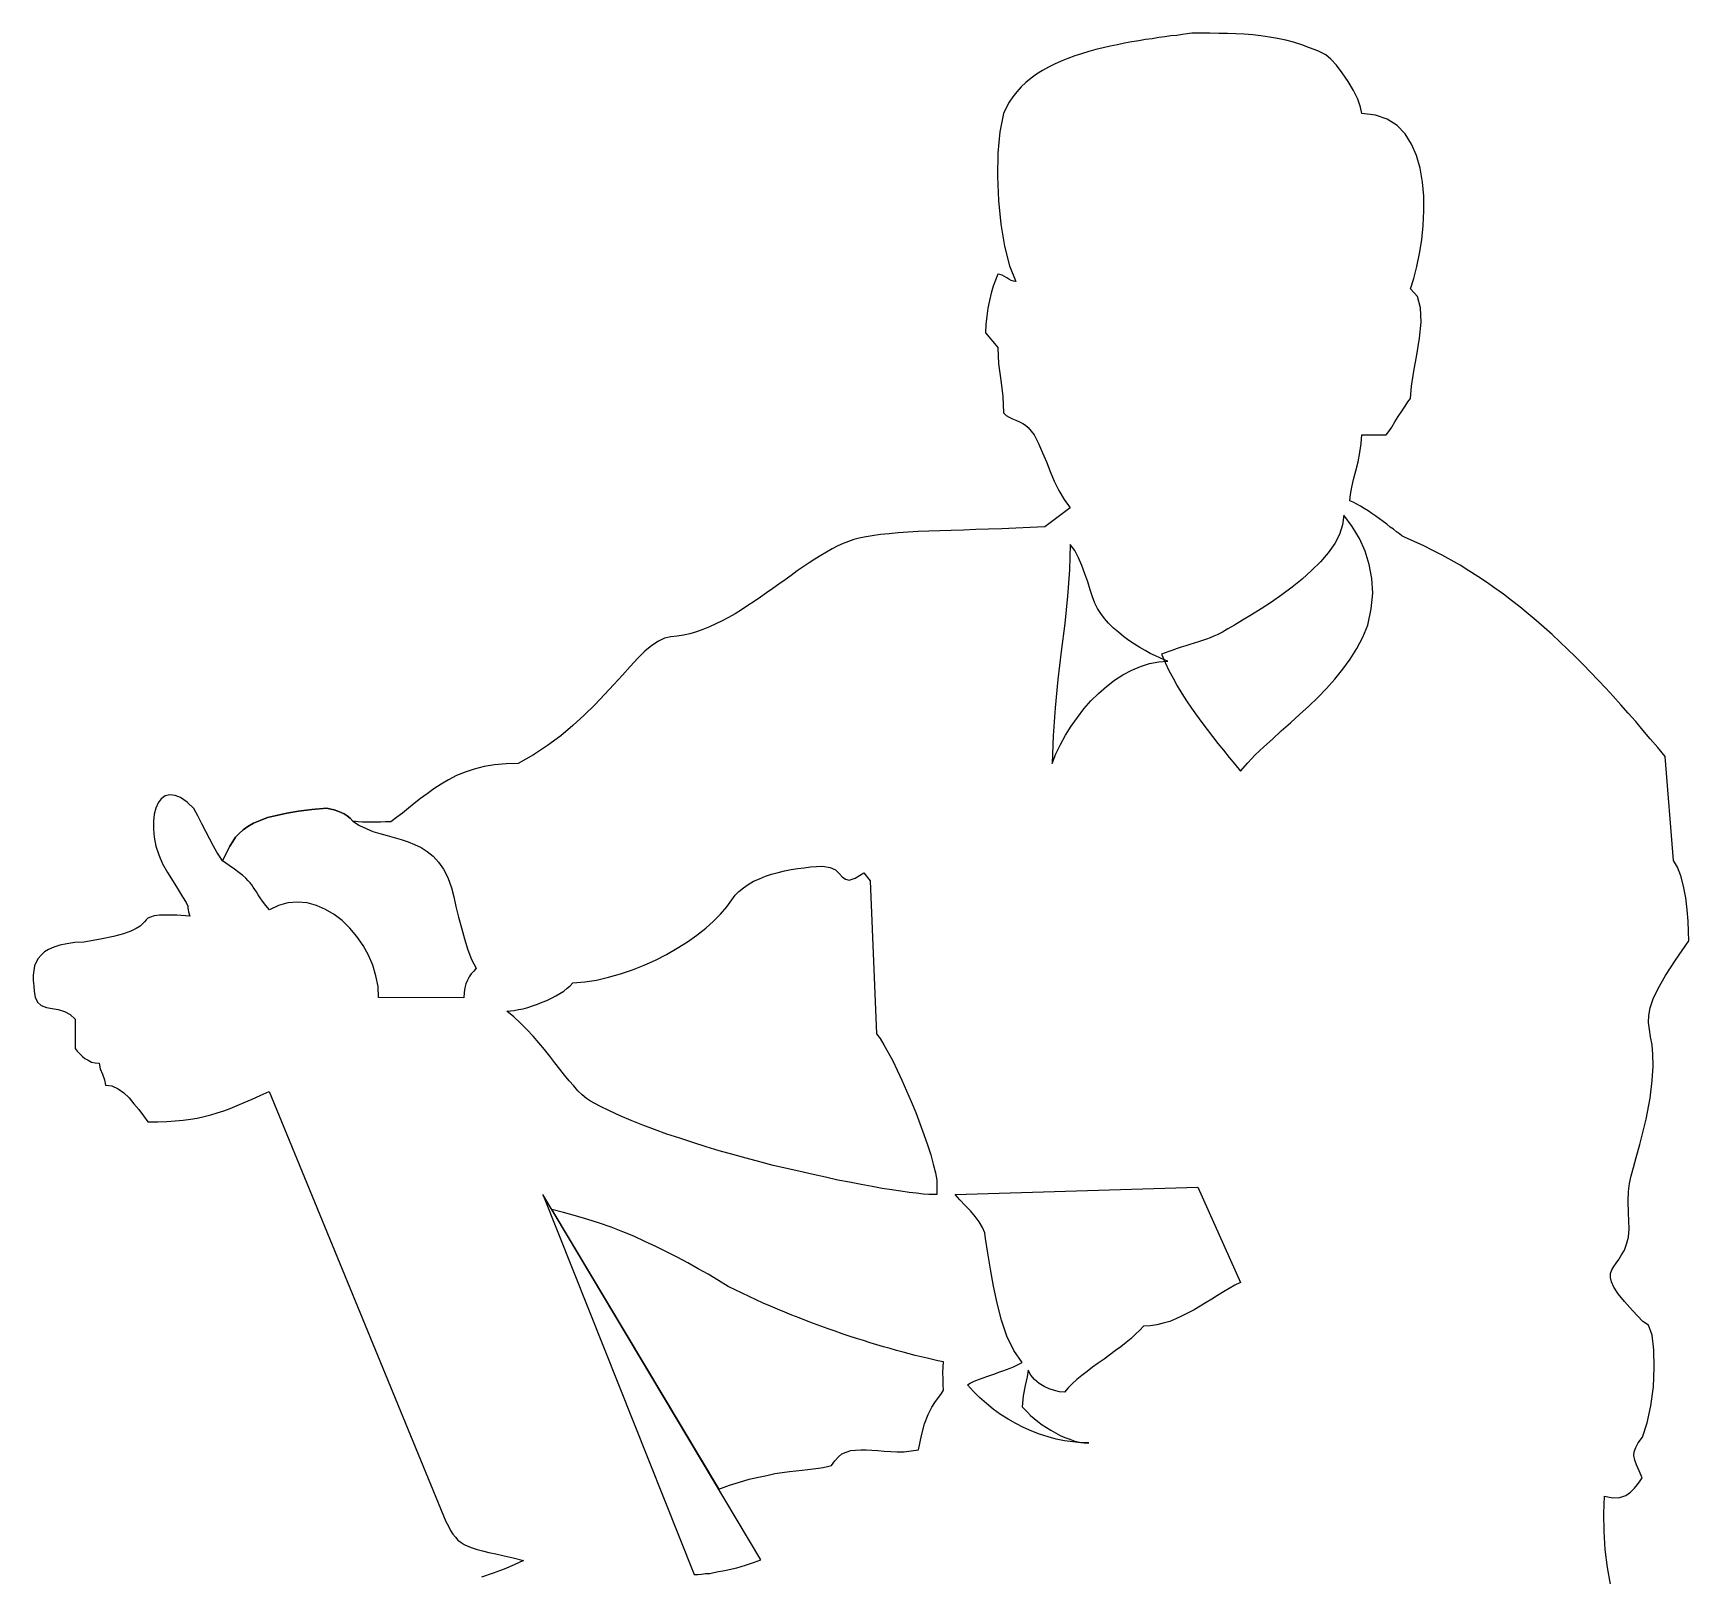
# Model space of a CAD drawing. Extents: x -3257 to 6743, y 13293 to 23293.
# Drawn here: x 2661 to 3473, y 15747 to 16504 of the extents above; entities that cross this region are included whole.
import ezdxf

# ---------------------------------------------------------------- set-up
doc = ezdxf.new("R2010")
doc.units = 0
doc.header["$LTSCALE"] = 1270
doc.header["$MEASUREMENT"] = 0
doc.layers.get('0').update_dxf_attribs({"linetype": 'CONTINUOUS'})

msp = doc.modelspace()

# ---------------------------------------------------------------- linework, layer by layer
at = {"linetype": 'Continuous'}
for p, q in [((3192.99, 16498.63), (3189.4, 16497.94)), ((3196.44, 16499.32), (3192.99, 16498.63)), ((3199.9, 16500.02), (3196.44, 16499.32)), ((3203.35, 16500.57), (3199.9, 16500.02)), ((3206.67, 16501.12), (3203.35, 16500.57)), ((3209.99, 16501.53), (3206.67, 16501.12)), ((3213.16, 16502.09), (3209.99, 16501.53)), ((3216.21, 16502.5), (3213.16, 16502.09)), ((3219.11, 16502.92), (3216.21, 16502.5)), ((3222.01, 16503.19), (3219.11, 16502.92)), ((3224.64, 16503.61), (3222.01, 16503.19)), ((3227.12, 16503.88), (3224.64, 16503.61)), ((3229.47, 16504.3), (3227.12, 16503.88)), ((3233.9, 16504.3), (3229.47, 16504.3)), ((3238.32, 16504.3), (3233.9, 16504.3)), ((3242.6, 16504.16), (3238.32, 16504.3)), ((3246.89, 16504.16), (3242.6, 16504.16)), ((3251.03, 16504.02), (3246.89, 16504.16)), ((3255.18, 16503.75), (3251.03, 16504.02)), ((3259.32, 16503.47), (3255.18, 16503.75)), ((3263.33, 16502.92), (3259.32, 16503.47)), ((3267.48, 16502.36), (3263.33, 16502.92)), ((3271.49, 16501.67), (3267.48, 16502.36)), ((3275.49, 16500.84), (3271.49, 16501.67)), ((3279.36, 16499.87), (3275.49, 16500.84)), ((3283.37, 16498.63), (3279.36, 16499.87)), ((3287.24, 16497.11), (3283.37, 16498.63)), ((3165.35, 16490.48), (3162.03, 16489.1)), ((3168.53, 16491.86), (3165.35, 16490.48)), ((3171.98, 16493.1), (3168.53, 16491.86)), ((3175.3, 16494.21), (3171.98, 16493.1)), ((3178.89, 16495.32), (3175.3, 16494.21)), ((3182.35, 16496.28), (3178.89, 16495.32)), ((3185.94, 16497.11), (3182.35, 16496.28)), ((3189.4, 16497.94), (3185.94, 16497.11)), ((3291.25, 16495.59), (3287.24, 16497.11)), ((3295.12, 16493.66), (3291.25, 16495.59)), ((3297.6, 16491.59), (3295.12, 16493.66)), ((3300.37, 16488.54), (3297.6, 16491.59)), ((3150.56, 16482.19), (3147.94, 16480.11)), ((3153.19, 16484.12), (3150.56, 16482.19)), ((3156.09, 16485.92), (3153.19, 16484.12)), ((3158.99, 16487.58), (3156.09, 16485.92)), ((3162.03, 16489.1), (3158.99, 16487.58)), ((3303.27, 16484.81), (3300.37, 16488.54)), ((3306.17, 16480.53), (3303.27, 16484.81)), ((3143.52, 16475.55), (3141.58, 16473.07)), ((3145.59, 16477.9), (3143.52, 16475.55)), ((3147.94, 16480.11), (3145.59, 16477.9)), ((3308.8, 16476.11), (3306.17, 16480.53)), ((3310.87, 16471.82), (3308.8, 16476.11)), ((3138.26, 16467.68), (3137.02, 16464.77)), ((3139.79, 16470.44), (3138.26, 16467.68)), ((3141.58, 16473.07), (3139.79, 16470.44)), ((3312.25, 16467.95), (3310.87, 16471.82)), ((3312.8, 16464.77), (3312.25, 16467.95)), ((3137.02, 16464.77), (3135.22, 16455.79)), ((3319.58, 16464.08), (3312.8, 16464.77)), ((3325.24, 16462.15), (3319.58, 16464.08)), ((3330.22, 16458.97), (3325.24, 16462.15)), ((3334.09, 16454.82), (3330.22, 16458.97)), ((3135.22, 16455.79), (3134.25, 16445.43)), ((3337.27, 16449.85), (3334.09, 16454.82)), ((3339.75, 16444.18), (3337.27, 16449.85)), ((3134.25, 16445.43), (3133.98, 16433.96)), ((3341.55, 16437.96), (3339.75, 16444.18)), ((3133.98, 16433.96), (3134.53, 16422.21)), ((3342.66, 16431.19), (3341.55, 16437.96)), ((3343.21, 16424.28), (3342.66, 16431.19)), ((3134.53, 16422.21), (3135.64, 16410.6)), ((3343.35, 16417.1), (3343.21, 16424.28)), ((3135.64, 16410.6), (3137.44, 16399.82)), ((3342.24, 16402.86), (3342.93, 16409.91)), ((3342.93, 16409.91), (3343.35, 16417.1)), ((3341.13, 16396.09), (3342.24, 16402.86)), ((3137.44, 16399.82), (3139.92, 16390.15)), ((3339.89, 16389.73), (3341.13, 16396.09)), ((3134.12, 16386), (3133.01, 16383.1)), ((3135.22, 16385.86), (3134.12, 16386)), ((3136.33, 16385.45), (3135.22, 16385.86)), ((3137.44, 16384.9), (3136.33, 16385.45)), ((3138.54, 16384.21), (3137.44, 16384.9)), ((3139.92, 16390.15), (3142.96, 16382.41)), ((3338.37, 16383.93), (3339.89, 16389.73)), ((3130.94, 16376.6), (3130.11, 16373.01)), ((3131.9, 16380.06), (3130.94, 16376.6)), ((3133.01, 16383.1), (3131.9, 16380.06)), ((3139.64, 16383.52), (3138.54, 16384.21)), ((3140.75, 16382.96), (3139.64, 16383.52)), ((3141.86, 16382.55), (3140.75, 16382.96)), ((3142.96, 16382.41), (3141.86, 16382.55)), ((3336.71, 16378.82), (3338.37, 16383.93)), ((3340.17, 16375.09), (3336.71, 16378.82)), ((3129.28, 16369.28), (3128.73, 16365.41)), ((3130.11, 16373.01), (3129.28, 16369.28)), ((3341.69, 16369.42), (3340.17, 16375.09)), ((3341.97, 16362.37), (3341.69, 16369.42)), ((3128.32, 16361.27), (3128.17, 16357.26)), ((3128.73, 16365.41), (3128.32, 16361.27)), ((3341.13, 16354.63), (3341.97, 16362.37)), ((3128.17, 16357.26), (3134.12, 16350.07)), ((3339.89, 16346.34), (3341.13, 16354.63)), ((3134.12, 16350.07), (3134.53, 16342.06)), ((3338.37, 16338.46), (3339.89, 16346.34)), ((3134.53, 16342.06), (3135.64, 16334.04)), ((3337.27, 16331), (3338.37, 16338.46)), ((3135.64, 16334.04), (3136.6, 16325.89)), ((3336.71, 16324.92), (3337.27, 16331)), ((3136.6, 16325.89), (3137.02, 16317.87)), ((3332.43, 16318.7), (3334.09, 16321.19)), ((3334.09, 16321.19), (3335.47, 16323.26)), ((3335.47, 16323.26), (3336.71, 16324.92)), ((3137.02, 16317.87), (3138.26, 16316.63)), ((3138.26, 16316.63), (3139.79, 16315.8)), ((3139.79, 16315.8), (3141.44, 16314.97)), ((3141.44, 16314.97), (3143.1, 16314.28)), ((3143.1, 16314.28), (3144.76, 16313.59)), ((3144.76, 16313.59), (3146.41, 16312.76)), ((3146.41, 16312.76), (3147.8, 16311.93)), ((3147.8, 16311.93), (3149.04, 16310.69)), ((3327.59, 16310.96), (3329.11, 16313.45)), ((3329.11, 16313.45), (3330.77, 16316.08)), ((3330.77, 16316.08), (3332.43, 16318.7)), ((3149.04, 16310.69), (3152.08, 16307.09)), ((3152.08, 16307.09), (3154.15, 16302.95)), ((3312.53, 16302.95), (3312.8, 16307.09)), ((3312.8, 16307.09), (3324.83, 16307.09)), ((3324.83, 16307.09), (3326.07, 16308.75)), ((3326.07, 16308.75), (3327.59, 16310.96)), ((3154.15, 16302.95), (3156.09, 16298.38)), ((3156.09, 16298.38), (3158.03, 16293.83)), ((3311.01, 16293.96), (3311.84, 16298.53)), ((3311.84, 16298.53), (3312.53, 16302.95)), ((3158.03, 16293.83), (3159.82, 16289.13)), ((3159.82, 16289.13), (3161.89, 16284.43)), ((3308.8, 16285.26), (3309.9, 16289.54)), ((3309.9, 16289.54), (3311.01, 16293.96)), ((3161.89, 16284.43), (3164.11, 16279.87)), ((3164.11, 16279.87), (3166.73, 16275.44)), ((3307.28, 16277.79), (3307.97, 16281.39)), ((3307.97, 16281.39), (3308.8, 16285.26)), ((3169.77, 16271.3), (3157.19, 16262.04)), ((3166.73, 16275.44), (3169.77, 16271.3)), ((3307, 16274.75), (3307.28, 16277.79)), ((3308.66, 16274.06), (3307, 16274.75)), ((3310.46, 16273.09), (3308.66, 16274.06)), ((3312.25, 16272.13), (3310.46, 16273.09)), ((3314.05, 16271.02), (3312.25, 16272.13)), ((3315.99, 16269.78), (3314.05, 16271.02)), ((3303.41, 16263.01), (3301.89, 16258.31)), ((3303.96, 16267.7), (3303.41, 16263.01)), ((3308.11, 16262.18), (3303.96, 16267.7)), ((3317.78, 16268.54), (3315.99, 16269.78)), ((3319.72, 16267.29), (3317.78, 16268.54)), ((3321.51, 16265.91), (3319.72, 16267.29)), ((3323.31, 16264.53), (3321.51, 16265.91)), ((3325.11, 16263.28), (3323.31, 16264.53)), ((3326.77, 16261.9), (3325.11, 16263.28)), ((3060.88, 16254.85), (3058.25, 16253.89)), ((3063.5, 16255.82), (3060.88, 16254.85)), ((3066.13, 16256.51), (3063.5, 16255.82)), ((3068.62, 16256.93), (3066.13, 16256.51)), ((3072.49, 16257.62), (3068.62, 16256.93)), ((3076.63, 16258.17), (3072.49, 16257.62)), ((3080.92, 16258.58), (3076.63, 16258.17)), ((3085.34, 16259), (3080.92, 16258.58)), ((3090.18, 16259.42), (3085.34, 16259)), ((3095.15, 16259.69), (3090.18, 16259.42)), ((3100.26, 16259.83), (3095.15, 16259.69)), ((3105.65, 16260.11), (3100.26, 16259.83)), ((3111.31, 16260.24), (3105.65, 16260.11)), ((3117.26, 16260.38), (3111.31, 16260.24)), ((3123.34, 16260.66), (3117.26, 16260.38)), ((3129.56, 16260.8), (3123.34, 16260.66)), ((3136.19, 16261.08), (3129.56, 16260.8)), ((3142.96, 16261.35), (3136.19, 16261.08)), ((3150.01, 16261.62), (3142.96, 16261.35)), ((3157.19, 16262.04), (3150.01, 16261.62)), ((3301.89, 16258.31), (3299.54, 16253.75)), ((3311.7, 16256.23), (3308.11, 16262.18)), ((3314.46, 16250.02), (3311.7, 16256.23)), ((3328.42, 16260.8), (3326.77, 16261.9)), ((3329.94, 16259.55), (3328.42, 16260.8)), ((3331.32, 16258.58), (3329.94, 16259.55)), ((3332.57, 16257.62), (3331.32, 16258.58)), ((3333.81, 16256.93), (3332.57, 16257.62)), ((3338.51, 16254.85), (3333.81, 16256.93)), ((3343.21, 16252.65), (3338.51, 16254.85)), ((3047.33, 16247.95), (3044.43, 16246.15)), ((3050.1, 16249.61), (3047.33, 16247.95)), ((3052.86, 16251.12), (3050.1, 16249.61)), ((3055.63, 16252.65), (3052.86, 16251.12)), ((3058.25, 16253.89), (3055.63, 16252.65)), ((3169.77, 16253.34), (3169.36, 16240.9)), ((3171.98, 16250.3), (3169.77, 16253.34)), ((3173.78, 16246.84), (3171.98, 16250.3)), ((3175.44, 16242.97), (3173.78, 16246.84)), ((3296.36, 16249.19), (3292.49, 16244.76)), ((3299.54, 16253.75), (3296.36, 16249.19)), ((3316.54, 16243.52), (3314.46, 16250.02)), ((3347.77, 16250.43), (3343.21, 16252.65)), ((3352.33, 16248.08), (3347.77, 16250.43)), ((3356.75, 16245.6), (3352.33, 16248.08)), ((3035.73, 16240.34), (3032.82, 16238.13)), ((3038.63, 16242.28), (3035.73, 16240.34)), ((3041.53, 16244.35), (3038.63, 16242.28)), ((3044.43, 16246.15), (3041.53, 16244.35)), ((3169.36, 16240.9), (3168.39, 16227.9)), ((3176.96, 16238.96), (3175.44, 16242.97)), ((3178.34, 16234.95), (3176.96, 16238.96)), ((3288.21, 16240.48), (3283.51, 16236.33)), ((3292.49, 16244.76), (3288.21, 16240.48)), ((3317.78, 16236.61), (3316.54, 16243.52)), ((3361.18, 16243.11), (3356.75, 16245.6)), ((3365.46, 16240.34), (3361.18, 16243.11)), ((3369.74, 16237.58), (3365.46, 16240.34)), ((3023.7, 16231.78), (3020.66, 16229.56)), ((3026.74, 16233.85), (3023.7, 16231.78)), ((3029.78, 16236.06), (3026.74, 16233.85)), ((3032.82, 16238.13), (3029.78, 16236.06)), ((3179.59, 16231.09), (3178.34, 16234.95)), ((3180.69, 16227.63), (3179.59, 16231.09)), ((3278.67, 16232.33), (3273.56, 16228.6)), ((3283.51, 16236.33), (3278.67, 16232.33)), ((3318.19, 16229.43), (3317.78, 16236.61)), ((3374.03, 16234.82), (3369.74, 16237.58)), ((3378.17, 16231.91), (3374.03, 16234.82)), ((3382.32, 16228.87), (3378.17, 16231.91)), ((3011.41, 16223.35), (3008.37, 16221.28)), ((3014.58, 16225.28), (3011.41, 16223.35)), ((3017.62, 16227.49), (3014.58, 16225.28)), ((3020.66, 16229.56), (3017.62, 16227.49)), ((3168.39, 16227.9), (3167.01, 16214.5)), ((3181.79, 16224.59), (3180.69, 16227.63)), ((3183.04, 16221.97), (3181.79, 16224.59)), ((3268.44, 16225.01), (3263.47, 16221.82)), ((3273.56, 16228.6), (3268.44, 16225.01)), ((3317.5, 16221.82), (3318.19, 16229.43)), ((3386.32, 16225.83), (3382.32, 16228.87)), ((3390.47, 16222.66), (3386.32, 16225.83)), ((3394.48, 16219.34), (3390.47, 16222.66)), ((2995.79, 16214.36), (2992.61, 16212.85)), ((2998.83, 16215.89), (2995.79, 16214.36)), ((3002.01, 16217.54), (2998.83, 16215.89)), ((3005.18, 16219.34), (3002.01, 16217.54)), ((3008.37, 16221.28), (3005.18, 16219.34)), ((3167.01, 16214.5), (3165.35, 16200.82)), ((3184.7, 16219.48), (3183.04, 16221.97)), ((3186.49, 16216.99), (3184.7, 16219.48)), ((3188.57, 16214.64), (3186.49, 16216.99)), ((3190.91, 16212.29), (3188.57, 16214.64)), ((3254.35, 16216.16), (3250.34, 16213.81)), ((3258.77, 16218.78), (3254.35, 16216.16)), ((3263.47, 16221.82), (3258.77, 16218.78)), ((3315.84, 16213.81), (3317.5, 16221.82)), ((3398.35, 16216.02), (3394.48, 16219.34)), ((3402.36, 16212.57), (3398.35, 16216.02)), ((2967.6, 16205.93), (2964.28, 16203.72)), ((2970.64, 16207.31), (2967.6, 16205.93)), ((2973.68, 16208), (2970.64, 16207.31)), ((2976.85, 16208.28), (2973.68, 16208)), ((2979.89, 16208.84), (2976.85, 16208.28)), ((2983.08, 16209.53), (2979.89, 16208.84)), ((2986.25, 16210.5), (2983.08, 16209.53)), ((2989.43, 16211.6), (2986.25, 16210.5)), ((2992.61, 16212.85), (2989.43, 16211.6)), ((3193.4, 16210.22), (3190.91, 16212.29)), ((3195.89, 16208.15), (3193.4, 16210.22)), ((3198.52, 16206.21), (3195.89, 16208.15)), ((3201.28, 16204.42), (3198.52, 16206.21)), ((3234.72, 16206.21), (3232.65, 16205.52)), ((3236.66, 16206.9), (3234.72, 16206.21)), ((3238.46, 16207.59), (3236.66, 16206.9)), ((3240.25, 16208.28), (3238.46, 16207.59)), ((3241.77, 16208.97), (3240.25, 16208.28)), ((3243.15, 16209.66), (3241.77, 16208.97)), ((3244.4, 16210.35), (3243.15, 16209.66)), ((3247.02, 16211.88), (3244.4, 16210.35)), ((3250.34, 16213.81), (3247.02, 16211.88)), ((3310.46, 16202.34), (3313.36, 16207.87)), ((3313.36, 16207.87), (3315.84, 16213.81)), ((3406.22, 16209.11), (3402.36, 16212.57)), ((3410.1, 16205.52), (3406.22, 16209.11)), ((2960.96, 16200.96), (2957.51, 16197.5)), ((2964.28, 16203.72), (2960.96, 16200.96)), ((3165.35, 16200.82), (3163.69, 16187)), ((3203.91, 16202.76), (3201.28, 16204.42)), ((3206.53, 16201.23), (3203.91, 16202.76)), ((3209.02, 16199.85), (3206.53, 16201.23)), ((3211.51, 16198.75), (3209.02, 16199.85)), ((3213.72, 16197.64), (3211.51, 16198.75)), ((3216.34, 16200.13), (3214.55, 16199.44)), ((3214.55, 16199.44), (3216.34, 16195.43)), ((3218.14, 16200.82), (3216.34, 16200.13)), ((3220.08, 16201.51), (3218.14, 16200.82)), ((3222.15, 16202.2), (3220.08, 16201.51)), ((3224.22, 16202.89), (3222.15, 16202.2)), ((3226.43, 16203.58), (3224.22, 16202.89)), ((3228.51, 16204.27), (3226.43, 16203.58)), ((3230.58, 16204.96), (3228.51, 16204.27)), ((3232.65, 16205.52), (3230.58, 16204.96)), ((3307.14, 16197.09), (3310.46, 16202.34)), ((3413.83, 16201.92), (3410.1, 16205.52)), ((3417.69, 16198.19), (3413.83, 16201.92)), ((3421.42, 16194.46), (3417.69, 16198.19)), ((2953.78, 16193.49), (2949.91, 16189.21)), ((2957.51, 16197.5), (2953.78, 16193.49)), ((3195.61, 16189.35), (3199.9, 16191.7)), ((3199.9, 16191.7), (3204.18, 16193.49)), ((3204.18, 16193.49), (3208.61, 16194.88)), ((3208.61, 16194.88), (3213.16, 16195.71)), ((3213.16, 16195.71), (3217.59, 16195.99)), ((3215.79, 16196.68), (3213.72, 16197.64)), ((3217.59, 16195.99), (3215.79, 16196.68)), ((3216.34, 16195.43), (3218.14, 16191.56)), ((3218.14, 16191.56), (3220.21, 16187.69)), ((3299.68, 16187.28), (3303.55, 16192.11)), ((3303.55, 16192.11), (3307.14, 16197.09)), ((3425.16, 16190.6), (3421.42, 16194.46)), ((3428.89, 16186.72), (3425.16, 16190.6)), ((2945.63, 16184.65), (2941.2, 16179.68)), ((2949.91, 16189.21), (2945.63, 16184.65)), ((3163.69, 16187), (3162.31, 16173.18)), ((3183.59, 16180.23), (3187.46, 16183.68)), ((3187.46, 16183.68), (3191.47, 16186.72)), ((3191.47, 16186.72), (3195.61, 16189.35)), ((3220.21, 16187.69), (3222.29, 16183.96)), ((3222.29, 16183.96), (3224.5, 16180.23)), ((3291.25, 16178.29), (3295.53, 16182.72)), ((3295.53, 16182.72), (3299.68, 16187.28)), ((3432.62, 16182.86), (3428.89, 16186.72)), ((3436.21, 16178.85), (3432.62, 16182.86)), ((2936.36, 16174.7), (2931.12, 16169.59)), ((2941.2, 16179.68), (2936.36, 16174.7)), ((3176.4, 16172.63), (3179.86, 16176.63)), ((3179.86, 16176.63), (3183.59, 16180.23)), ((3224.5, 16180.23), (3226.85, 16176.63)), ((3226.85, 16176.63), (3229.2, 16173.04)), ((3282.26, 16169.86), (3286.82, 16174.01)), ((3286.82, 16174.01), (3291.25, 16178.29)), ((3439.94, 16174.7), (3436.21, 16178.85)), ((3443.54, 16170.55), (3439.94, 16174.7)), ((2931.12, 16169.59), (2925.58, 16164.47)), ((3162.31, 16173.18), (3161.34, 16159.36)), ((3170.19, 16164.2), (3173.23, 16168.48)), ((3173.23, 16168.48), (3176.4, 16172.63)), ((3229.2, 16173.04), (3231.68, 16169.59)), ((3231.68, 16169.59), (3234.31, 16166)), ((3234.31, 16166), (3236.94, 16162.54)), ((3273.28, 16161.85), (3277.84, 16165.72)), ((3277.84, 16165.72), (3282.26, 16169.86)), ((3447.27, 16166.41), (3443.54, 16170.55)), ((3450.86, 16162.26), (3447.27, 16166.41)), ((2919.65, 16159.36), (2913.15, 16154.66)), ((2925.58, 16164.47), (2919.65, 16159.36)), ((3161.34, 16159.36), (3160.93, 16145.82)), ((3164.93, 16155.22), (3167.42, 16159.78)), ((3167.42, 16159.78), (3170.19, 16164.2)), ((3236.94, 16162.54), (3239.56, 16159.08)), ((3239.56, 16159.08), (3242.19, 16155.63)), ((3264.71, 16153.97), (3269, 16157.84)), ((3269, 16157.84), (3273.28, 16161.85)), ((3454.45, 16157.98), (3450.86, 16162.26)), ((3458.18, 16153.69), (3454.45, 16157.98)), ((2906.24, 16150.1), (2898.78, 16145.82)), ((2913.15, 16154.66), (2906.24, 16150.1)), ((3160.93, 16145.82), (3162.73, 16150.52)), ((3162.73, 16150.52), (3164.93, 16155.22)), ((3242.19, 16155.63), (3244.95, 16152.31)), ((3244.95, 16152.31), (3247.71, 16148.86)), ((3256.84, 16146.1), (3260.57, 16150.1)), ((3260.57, 16150.1), (3264.71, 16153.97)), ((3461.78, 16149.27), (3458.18, 16153.69)), ((3465.79, 16098.28), (3461.78, 16149.27)), ((2872.66, 16141.53), (2868.51, 16139.88)), ((2877.22, 16143.05), (2872.66, 16141.53)), ((2882.05, 16144.3), (2877.22, 16143.05)), ((2887.17, 16145.13), (2882.05, 16144.3)), ((2892.83, 16145.68), (2887.17, 16145.13)), ((2898.78, 16145.82), (2892.83, 16145.68)), ((3247.71, 16148.86), (3250.48, 16145.54)), ((3250.48, 16145.54), (3253.24, 16142.09)), ((3253.24, 16142.09), (3256.84, 16146.1)), ((2857.32, 16133.38), (2854, 16131.03)), ((2860.91, 16135.73), (2857.32, 16133.38)), ((2864.5, 16137.8), (2860.91, 16135.73)), ((2868.51, 16139.88), (2864.5, 16137.8)), ((2722.02, 16126.61), (2720.92, 16123.98)), ((2723.54, 16128.54), (2722.02, 16126.61)), ((2725.48, 16129.93), (2723.54, 16128.54)), ((2727.69, 16130.48), (2725.48, 16129.93)), ((2730.32, 16130.2), (2727.69, 16130.48)), ((2733.08, 16129.1), (2730.32, 16130.2)), ((2736.26, 16126.89), (2733.08, 16129.1)), ((2739.57, 16123.71), (2736.26, 16126.89)), ((2847.78, 16126.19), (2844.88, 16123.85)), ((2850.82, 16128.68), (2847.78, 16126.19)), ((2854, 16131.03), (2850.82, 16128.68)), ((2720.09, 16120.94), (2719.67, 16117.49)), ((2719.67, 16117.49), (2719.67, 16113.62)), ((2720.92, 16123.98), (2720.09, 16120.94)), ((2741.51, 16120.11), (2739.57, 16123.71)), ((2743.44, 16116.24), (2741.51, 16120.11)), ((2768.87, 16116.52), (2766.11, 16115)), ((2766.11, 16115), (2768.87, 16116.52)), ((2772.05, 16117.9), (2768.87, 16116.52)), ((2768.87, 16116.52), (2772.05, 16117.9)), ((2775.78, 16119.28), (2772.05, 16117.9)), ((2772.05, 16117.9), (2775.78, 16119.28)), ((2780.2, 16120.39), (2775.78, 16119.28)), ((2775.78, 16119.28), (2780.2, 16120.39)), ((2785.18, 16121.5), (2780.2, 16120.39)), ((2780.2, 16120.39), (2785.18, 16121.5)), ((2790.85, 16122.46), (2785.18, 16121.5)), ((2785.18, 16121.5), (2790.85, 16122.46)), ((2797.48, 16123.29), (2790.85, 16122.46)), ((2790.85, 16122.46), (2797.48, 16123.29)), ((2804.8, 16123.98), (2797.48, 16123.29)), ((2797.48, 16123.29), (2804.8, 16123.98)), ((2806.74, 16123.43), (2804.8, 16123.98)), ((2804.8, 16123.98), (2806.74, 16123.43)), ((2808.4, 16123.02), (2806.74, 16123.43)), ((2806.74, 16123.43), (2808.4, 16123.02)), ((2810.19, 16122.46), (2808.4, 16123.02)), ((2808.4, 16123.02), (2810.19, 16122.46)), ((2811.85, 16121.77), (2810.19, 16122.46)), ((2810.19, 16122.46), (2811.85, 16121.77)), ((2813.37, 16121.08), (2811.85, 16121.77)), ((2811.85, 16121.77), (2813.37, 16121.08)), ((2814.89, 16120.11), (2813.37, 16121.08)), ((2813.37, 16121.08), (2814.89, 16120.11)), ((2816.27, 16119.01), (2814.89, 16120.11)), ((2814.89, 16120.11), (2816.27, 16119.01)), ((2817.65, 16117.49), (2816.27, 16119.01)), ((2816.27, 16119.01), (2817.65, 16117.49)), ((2820.14, 16117.21), (2817.65, 16117.49)), ((2817.65, 16117.49), (2820.84, 16115.41)), ((2822.35, 16117.07), (2820.14, 16117.21)), ((2824.57, 16117.07), (2822.35, 16117.07)), ((2826.78, 16117.07), (2824.57, 16117.07)), ((2828.85, 16117.07), (2826.78, 16117.07)), ((2831.2, 16117.07), (2828.85, 16117.07)), ((2833.55, 16117.21), (2831.2, 16117.07)), ((2836.17, 16117.21), (2833.55, 16117.21)), ((2839.08, 16119.28), (2836.17, 16117.21)), ((2841.98, 16121.5), (2839.08, 16119.28)), ((2844.88, 16123.85), (2841.98, 16121.5)), ((2719.67, 16113.62), (2720.09, 16109.61)), ((2720.09, 16109.61), (2720.92, 16105.33)), ((2745.52, 16112.51), (2743.44, 16116.24)), ((2747.45, 16108.78), (2745.52, 16112.51)), ((2749.25, 16105.33), (2747.45, 16108.78)), ((2760.03, 16109.61), (2758.65, 16107.54)), ((2758.65, 16107.54), (2760.03, 16109.61)), ((2761.82, 16111.55), (2760.03, 16109.61)), ((2760.03, 16109.61), (2761.82, 16111.55)), ((2763.76, 16113.34), (2761.82, 16111.55)), ((2761.82, 16111.55), (2763.76, 16113.34)), ((2766.11, 16115), (2763.76, 16113.34)), ((2763.76, 16113.34), (2766.11, 16115)), ((2820.84, 16115.41), (2824.15, 16113.89)), ((2824.15, 16113.89), (2827.47, 16112.51)), ((2827.47, 16112.51), (2830.92, 16111.41)), ((2830.92, 16111.41), (2834.38, 16110.44)), ((2834.38, 16110.44), (2837.83, 16109.47)), ((2837.83, 16109.47), (2841.29, 16108.51)), ((2841.29, 16108.51), (2844.74, 16107.4)), ((2720.92, 16105.33), (2722.3, 16101.04)), ((2722.3, 16101.04), (2724.24, 16096.62)), ((2750.91, 16102.29), (2749.25, 16105.33)), ((2752.43, 16099.8), (2750.91, 16102.29)), ((2754.91, 16100.63), (2753.67, 16098)), ((2753.67, 16098), (2754.91, 16100.63)), ((2756.02, 16102.98), (2754.91, 16100.63)), ((2754.91, 16100.63), (2756.02, 16102.98)), ((2757.26, 16105.33), (2756.02, 16102.98)), ((2756.02, 16102.98), (2757.26, 16105.33)), ((2758.65, 16107.54), (2757.26, 16105.33)), ((2757.26, 16105.33), (2758.65, 16107.54)), ((2844.74, 16107.4), (2847.92, 16106.16)), ((2847.92, 16106.16), (2851.1, 16104.64)), ((2851.1, 16104.64), (2854.14, 16102.7)), ((2854.14, 16102.7), (2857.04, 16100.35)), ((2857.04, 16100.35), (2859.67, 16097.45)), ((2724.24, 16096.62), (2726.58, 16092.34)), ((2726.58, 16092.34), (2731.01, 16085.29)), ((2753.67, 16098), (2752.43, 16099.8)), ((2756.85, 16095.79), (2753.67, 16098)), ((2759.47, 16093.99), (2756.85, 16095.79)), ((2761.69, 16092.34), (2759.47, 16093.99)), ((2763.62, 16090.82), (2761.69, 16092.34)), ((2859.67, 16097.45), (2862.02, 16093.99)), ((2862.02, 16093.99), (2864.23, 16089.85)), ((3023.15, 16091.51), (3026.33, 16092.34)), ((3026.33, 16092.34), (3029.51, 16093.16)), ((3029.51, 16093.16), (3032.82, 16093.86)), ((3032.82, 16093.86), (3036.01, 16094.27)), ((3036.01, 16094.27), (3039.18, 16094.69)), ((3039.18, 16094.69), (3042.22, 16095.1)), ((3042.22, 16095.1), (3045.26, 16095.24)), ((3045.26, 16095.24), (3048.17, 16095.38)), ((3048.17, 16095.38), (3051.9, 16094.82)), ((3051.9, 16094.82), (3054.52, 16093.58)), ((3054.52, 16093.58), (3056.32, 16091.92)), ((3064.2, 16089.57), (3068.34, 16092.2)), ((3068.34, 16092.2), (3071.52, 16088.33)), ((3467.86, 16094.96), (3465.79, 16098.28)), ((3469.52, 16090.68), (3467.86, 16094.96)), ((2731.01, 16085.29), (2733.91, 16080.45)), ((2765, 16089.57), (2763.62, 16090.82)), ((2766.25, 16088.33), (2765, 16089.57)), ((2767.21, 16087.22), (2766.25, 16088.33)), ((2768.04, 16086.26), (2767.21, 16087.22)), ((2768.73, 16085.15), (2768.04, 16086.26)), ((2769.56, 16084.04), (2768.73, 16085.15)), ((2770.25, 16082.8), (2769.56, 16084.04)), ((2864.23, 16089.85), (2866.03, 16084.87)), ((2866.03, 16084.87), (2867.13, 16080.45)), ((3007.12, 16083.08), (3009.33, 16084.87)), ((3009.33, 16084.87), (3011.68, 16086.53)), ((3011.68, 16086.53), (3014.31, 16088.05)), ((3014.31, 16088.05), (3017.21, 16089.3)), ((3017.21, 16089.3), (3020.11, 16090.54)), ((3020.11, 16090.54), (3023.15, 16091.51)), ((3056.32, 16091.92), (3057.84, 16090.26)), ((3057.84, 16090.26), (3059.36, 16089.02)), ((3059.36, 16089.02), (3061.29, 16088.61)), ((3061.29, 16088.61), (3064.2, 16089.57)), ((3071.52, 16088.33), (3074.56, 16013.15)), ((3470.76, 16085.56), (3469.52, 16090.68)), ((3471.87, 16079.9), (3470.76, 16085.56)), ((2733.91, 16080.45), (2735.71, 16077.55)), ((2735.71, 16077.55), (2736.53, 16075.89)), ((2736.53, 16075.89), (2736.67, 16074.92)), ((2771.08, 16081.42), (2770.25, 16082.8)), ((2772.05, 16079.9), (2771.08, 16081.42)), ((2773.29, 16078.24), (2772.05, 16079.9)), ((2774.81, 16076.17), (2773.29, 16078.24)), ((2776.61, 16073.95), (2774.81, 16076.17)), ((2781.17, 16076.17), (2776.61, 16073.95)), ((2785.73, 16077.41), (2781.17, 16076.17)), ((2790.43, 16077.83), (2785.73, 16077.41)), ((2795.13, 16077.41), (2790.43, 16077.83)), ((2799.69, 16076.17), (2795.13, 16077.41)), ((2804.11, 16074.23), (2799.69, 16076.17)), ((2867.13, 16080.45), (2868.23, 16075.61)), ((3001.18, 16075.48), (3003.67, 16078.93)), ((3003.67, 16078.93), (3005.18, 16081.14)), ((3005.18, 16081.14), (3007.12, 16083.08)), ((3472.56, 16074.09), (3471.87, 16079.9)), ((2715.39, 16068.15), (2714.42, 16067.18)), ((2716.08, 16069.12), (2715.39, 16068.15)), ((2717.05, 16069.95), (2716.08, 16069.12)), ((2718.29, 16070.5), (2717.05, 16069.95)), ((2720.09, 16071.05), (2718.29, 16070.5)), ((2722.71, 16071.33), (2720.09, 16071.05)), ((2726.44, 16071.33), (2722.71, 16071.33)), ((2731.28, 16071.33), (2726.44, 16071.33)), ((2737.64, 16070.91), (2731.28, 16071.33)), ((2736.67, 16074.92), (2736.81, 16074.09)), ((2736.81, 16074.09), (2736.95, 16072.99)), ((2736.95, 16072.99), (2737.64, 16070.91)), ((2808.4, 16071.75), (2804.11, 16074.23)), ((2812.4, 16068.71), (2808.4, 16071.75)), ((2816.14, 16064.97), (2812.4, 16068.71)), ((2868.23, 16075.61), (2869.48, 16070.36)), ((2869.48, 16070.36), (2870.86, 16065.11)), ((2990.82, 16064.97), (2994.68, 16068.43)), ((2994.68, 16068.43), (2998.14, 16071.88)), ((2998.14, 16071.88), (3001.18, 16075.48)), ((3472.97, 16068.43), (3472.56, 16074.09)), ((3473.25, 16063.32), (3472.97, 16068.43)), ((2693.69, 16059.58), (2685.54, 16058.2)), ((2700.05, 16060.97), (2693.69, 16059.58)), ((2705.03, 16062.21), (2700.05, 16060.97)), ((2708.62, 16063.59), (2705.03, 16062.21)), ((2711.24, 16064.83), (2708.62, 16063.59)), ((2713.18, 16066.08), (2711.24, 16064.83)), ((2714.42, 16067.18), (2713.18, 16066.08)), ((2819.59, 16060.97), (2816.14, 16064.97)), ((2822.63, 16056.54), (2819.59, 16060.97)), ((2870.86, 16065.11), (2872.38, 16059.72)), ((2872.38, 16059.72), (2874.04, 16054.47)), ((2981.83, 16058.34), (2986.39, 16061.52)), ((2986.39, 16061.52), (2990.82, 16064.97)), ((3473.39, 16058.75), (3473.25, 16063.32)), ((2664.54, 16051.85), (2663.15, 16050.19)), ((2666.19, 16053.36), (2664.54, 16051.85)), ((2668.27, 16054.61), (2666.19, 16053.36)), ((2670.89, 16055.71), (2668.27, 16054.61)), ((2673.79, 16056.68), (2670.89, 16055.71)), ((2677.25, 16057.37), (2673.79, 16056.68)), ((2681.12, 16057.93), (2677.25, 16057.37)), ((2685.54, 16058.2), (2681.12, 16057.93)), ((2825.26, 16051.85), (2822.63, 16056.54)), ((2827.33, 16046.87), (2825.26, 16051.85)), ((2874.04, 16054.47), (2875.84, 16049.63)), ((2966.22, 16049.36), (2971.61, 16052.12)), ((2971.61, 16052.12), (2976.85, 16055.16)), ((2976.85, 16055.16), (2981.83, 16058.34)), ((3466.89, 16049.36), (3473.39, 16058.75)), ((2660.94, 16044.24), (2660.66, 16041.89)), ((2661.35, 16046.46), (2660.94, 16044.24)), ((2662.19, 16048.39), (2661.35, 16046.46)), ((2663.15, 16050.19), (2662.19, 16048.39)), ((2828.85, 16041.62), (2827.33, 16046.87)), ((2876.94, 16043.97), (2875.7, 16042.58)), ((2875.84, 16049.63), (2878.05, 16045.35)), ((2878.05, 16045.35), (2876.94, 16043.97)), ((2948.94, 16042.58), (2954.88, 16044.52)), ((2954.88, 16044.52), (2960.55, 16046.87)), ((2960.55, 16046.87), (2966.22, 16049.36)), ((3461.92, 16041.76), (3466.89, 16049.36)), ((2660.66, 16041.89), (2660.66, 16039.41)), ((2660.66, 16039.41), (2660.94, 16036.78)), ((2660.94, 16036.78), (2661.22, 16034.02)), ((2829.96, 16036.37), (2828.85, 16041.62)), ((2830.23, 16030.98), (2829.96, 16036.37)), ((2872.52, 16035.68), (2872.24, 16033.46)), ((2873.07, 16037.75), (2872.52, 16035.68)), ((2873.9, 16039.54), (2873.07, 16037.75)), ((2874.73, 16041.07), (2873.9, 16039.54)), ((2875.7, 16042.58), (2874.73, 16041.07)), ((2921.16, 16034.15), (2922.82, 16035.54)), ((2922.82, 16035.54), (2924.34, 16036.78)), ((2924.34, 16036.78), (2925.58, 16038.16)), ((2925.58, 16038.16), (2931.39, 16038.72)), ((2931.39, 16038.72), (2937.2, 16039.54)), ((2937.2, 16039.54), (2943.13, 16040.93)), ((2943.13, 16040.93), (2948.94, 16042.58)), ((3455.84, 16030.29), (3458.33, 16035.4)), ((3458.33, 16035.4), (3461.92, 16041.76)), ((2661.22, 16034.02), (2661.63, 16031.11)), ((2661.63, 16031.11), (2662.74, 16028.63)), ((2662.74, 16028.63), (2664.67, 16027.11)), ((2664.67, 16027.11), (2667.16, 16026.14)), ((2872.11, 16030.84), (2830.23, 16030.98)), ((2872.24, 16033.46), (2872.11, 16030.84)), ((2905.83, 16026.83), (2908.18, 16027.66)), ((2908.18, 16027.66), (2910.52, 16028.63)), ((2910.52, 16028.63), (2912.87, 16029.6)), ((2912.87, 16029.6), (2915.08, 16030.7)), ((2915.08, 16030.7), (2917.3, 16031.8)), ((2917.3, 16031.8), (2919.23, 16032.91)), ((2919.23, 16032.91), (2921.16, 16034.15)), ((3454.32, 16025.86), (3455.84, 16030.29)), ((2667.16, 16026.14), (2670.06, 16025.59)), ((2670.06, 16025.59), (2672.97, 16025.03)), ((2672.97, 16025.03), (2676.01, 16024.06)), ((2676.01, 16024.06), (2678.9, 16022.68)), ((2678.9, 16022.68), (2681.25, 16020.33)), ((2681.25, 16020.33), (2681.25, 16005.97)), ((2893.11, 16024.34), (2894.91, 16024.48)), ((2896.56, 16021.44), (2893.11, 16024.34)), ((2894.91, 16024.48), (2896.84, 16024.62)), ((2899.88, 16018.4), (2896.56, 16021.44)), ((2896.84, 16024.62), (2898.91, 16025.03)), ((2898.91, 16025.03), (2901.13, 16025.45)), ((2901.13, 16025.45), (2903.48, 16026.14)), ((2903.48, 16026.14), (2905.83, 16026.83)), ((3453.63, 16018.68), (3453.76, 16022.13)), ((3453.76, 16022.13), (3454.32, 16025.86)), ((2903.06, 16015.36), (2899.88, 16018.4)), ((2906.1, 16012.05), (2903.06, 16015.36)), ((2908.87, 16008.73), (2906.1, 16012.05)), ((3074.56, 16013.15), (3076.36, 16010.8)), ((3076.36, 16010.8), (3078.29, 16007.76)), ((3454.04, 16015.36), (3453.63, 16018.68)), ((3454.6, 16011.77), (3454.04, 16015.36)), ((3455.29, 16007.76), (3454.6, 16011.77)), ((2681.25, 16005.97), (2682.36, 16004.58)), ((2682.36, 16004.58), (2683.6, 16003.34)), ((2683.6, 16003.34), (2684.85, 16002.09)), ((2911.63, 16005.41), (2908.87, 16008.73)), ((2914.26, 16002.23), (2911.63, 16005.41)), ((3078.29, 16007.76), (3080.36, 16004.03)), ((3080.36, 16004.03), (3082.58, 15999.88)), ((3455.7, 16003.06), (3455.29, 16007.76)), ((3455.84, 15997.26), (3455.7, 16003.06)), ((2684.85, 16002.09), (2686.09, 16000.99)), ((2686.09, 16000.99), (2687.61, 16000.16)), ((2687.61, 16000.16), (2689.27, 15999.33)), ((2689.27, 15999.33), (2691.07, 15998.92)), ((2691.07, 15998.92), (2693.14, 15998.78)), ((2693.14, 15998.78), (2693.56, 15996.01)), ((2693.56, 15996.01), (2694.66, 15993.39)), ((2916.74, 15998.92), (2914.26, 16002.23)), ((2919.23, 15995.88), (2916.74, 15998.92)), ((2921.44, 15992.84), (2919.23, 15995.88)), ((3082.58, 15999.88), (3084.79, 15995.32)), ((3084.79, 15995.32), (3087.14, 15990.49)), ((3455.42, 15990.21), (3455.84, 15997.26)), ((2694.66, 15993.39), (2695.76, 15990.62)), ((2695.76, 15990.62), (2696.18, 15988)), ((2696.18, 15988), (2699.36, 15987.58)), ((2699.36, 15987.58), (2702.4, 15986.2)), ((2923.79, 15990.07), (2921.44, 15992.84)), ((2926, 15987.58), (2923.79, 15990.07)), ((2928.08, 15985.23), (2926, 15987.58)), ((3087.14, 15990.49), (3089.35, 15985.23)), ((3454.45, 15981.64), (3455.42, 15990.21)), ((2702.4, 15986.2), (2705.16, 15984.26)), ((2705.16, 15984.26), (2707.79, 15981.78)), ((2707.79, 15981.78), (2710.14, 15978.88)), ((2710.14, 15978.88), (2712.49, 15975.98)), ((2760.86, 15977.91), (2764.31, 15979.43)), ((2764.31, 15979.43), (2768.18, 15981.09)), ((2768.18, 15981.09), (2772.19, 15982.88)), ((2772.19, 15982.88), (2776.47, 15984.82)), ((2776.47, 15984.82), (2863.26, 15773.8)), ((2930.15, 15983.16), (2928.08, 15985.23)), ((2932.22, 15981.5), (2930.15, 15983.16)), ((2934.29, 15980.12), (2932.22, 15981.5)), ((2938.85, 15977.64), (2934.29, 15980.12)), ((3089.35, 15985.23), (3091.7, 15979.98)), ((3091.7, 15979.98), (3093.91, 15974.59)), ((3452.38, 15971.28), (3454.45, 15981.64)), ((2712.49, 15975.98), (2714.84, 15972.94)), ((2714.84, 15972.94), (2717.05, 15970.03)), ((2721.89, 15970.03), (2726.31, 15970.17)), ((2726.31, 15970.17), (2730.45, 15970.45)), ((2730.45, 15970.45), (2734.32, 15970.86)), ((2734.32, 15970.86), (2737.92, 15971.28)), ((2737.92, 15971.28), (2741.23, 15971.83)), ((2741.23, 15971.83), (2744.55, 15972.52)), ((2744.55, 15972.52), (2747.87, 15973.35)), ((2747.87, 15973.35), (2751.04, 15974.32)), ((2751.04, 15974.32), (2754.22, 15975.29)), ((2754.22, 15975.29), (2757.4, 15976.53)), ((2757.4, 15976.53), (2760.86, 15977.91)), ((2943.55, 15975.29), (2938.85, 15977.64)), ((2948.8, 15972.94), (2943.55, 15975.29)), ((2954.19, 15970.59), (2948.8, 15972.94)), ((2959.86, 15968.37), (2954.19, 15970.59)), ((3093.91, 15974.59), (3095.98, 15969.21)), ((3449.34, 15958.84), (3452.38, 15971.28)), ((2717.05, 15970.03), (2721.89, 15970.03)), ((2965.66, 15966.17), (2959.86, 15968.37)), ((2971.74, 15963.95), (2965.66, 15966.17)), ((2978.1, 15961.88), (2971.74, 15963.95)), ((3095.98, 15969.21), (3097.91, 15963.82)), ((3097.91, 15963.82), (3099.71, 15958.7)), ((2984.46, 15959.81), (2978.1, 15961.88)), ((2990.95, 15957.74), (2984.46, 15959.81)), ((2997.45, 15955.8), (2990.95, 15957.74)), ((3004.08, 15953.86), (2997.45, 15955.8)), ((3099.71, 15958.7), (3101.23, 15953.73)), ((3447.55, 15952.48), (3449.34, 15958.84)), ((3010.72, 15952.07), (3004.08, 15953.86)), ((3017.35, 15950.41), (3010.72, 15952.07)), ((3023.98, 15948.61), (3017.35, 15950.41)), ((3030.62, 15947.09), (3023.98, 15948.61)), ((3037.11, 15945.57), (3030.62, 15947.09)), ((3101.23, 15953.73), (3102.47, 15949.16)), ((3102.47, 15949.16), (3103.57, 15945.02)), ((3445.06, 15943.5), (3446.17, 15947.51)), ((3446.17, 15947.51), (3447.55, 15952.48)), ((3043.47, 15944.05), (3037.11, 15945.57)), ((3049.55, 15942.81), (3043.47, 15944.05)), ((3055.63, 15941.42), (3049.55, 15942.81)), ((3061.43, 15940.32), (3055.63, 15941.42)), ((3067.1, 15939.22), (3061.43, 15940.32)), ((3072.49, 15938.25), (3067.1, 15939.22)), ((3077.46, 15937.28), (3072.49, 15938.25)), ((3103.57, 15945.02), (3104.27, 15941.29)), ((3104.27, 15941.29), (3104.27, 15934.24)), ((3113.25, 15934.24), (3232.37, 15937.84)), ((3232.37, 15937.84), (3253.24, 15891.12)), ((3443.82, 15935.76), (3444.23, 15939.77)), ((3444.23, 15939.77), (3445.06, 15943.5)), ((2910.8, 15934.24), (2985.15, 15747.82)), ((3017.9, 15755), (2910.8, 15934.24)), ((3082.16, 15936.59), (3077.46, 15937.28)), ((3086.58, 15935.9), (3082.16, 15936.59)), ((3090.59, 15935.34), (3086.58, 15935.9)), ((3094.32, 15934.93), (3090.59, 15935.34)), ((3097.49, 15934.52), (3094.32, 15934.93)), ((3100.26, 15934.38), (3097.49, 15934.52)), ((3102.47, 15934.24), (3100.26, 15934.38)), ((3104.27, 15934.24), (3102.47, 15934.24)), ((3115.6, 15931.61), (3113.25, 15934.24)), ((3118.09, 15928.85), (3115.6, 15931.61)), ((3443.54, 15931.06), (3443.82, 15935.76)), ((3443.67, 15925.26), (3443.54, 15931.06)), ((2921.03, 15925.53), (2915.22, 15926.91)), ((2915.22, 15926.91), (2915.22, 15926.78)), ((2915.22, 15926.78), (2997.17, 15789.69)), ((2926.97, 15923.87), (2921.03, 15925.53)), ((2932.91, 15922.08), (2926.97, 15923.87)), ((2938.71, 15920.28), (2932.91, 15922.08)), ((3120.71, 15926.22), (3118.09, 15928.85)), ((3123.06, 15923.46), (3120.71, 15926.22)), ((3125, 15920.83), (3123.06, 15923.46)), ((3444.09, 15917.52), (3443.67, 15925.26)), ((2944.38, 15918.21), (2938.71, 15920.28)), ((2950.05, 15916), (2944.38, 15918.21)), ((2955.57, 15913.79), (2950.05, 15916)), ((2960.96, 15911.3), (2955.57, 15913.79)), ((3126.66, 15918.07), (3125, 15920.83)), ((3127.76, 15915.44), (3126.66, 15918.07)), ((3128.17, 15912.68), (3127.76, 15915.44)), ((3442.85, 15909.92), (3443.67, 15913.37)), ((3443.67, 15913.37), (3444.09, 15917.52)), ((2966.35, 15908.81), (2960.96, 15911.3)), ((2971.61, 15906.19), (2966.35, 15908.81)), ((2976.85, 15903.56), (2971.61, 15906.19)), ((3129.28, 15905.5), (3128.17, 15912.68)), ((3130.52, 15897.62), (3129.28, 15905.5)), ((3440.36, 15904.66), (3441.74, 15907.01)), ((3441.74, 15907.01), (3442.85, 15909.92)), ((2981.97, 15900.8), (2976.85, 15903.56)), ((2987.08, 15897.89), (2981.97, 15900.8)), ((2992.06, 15895.13), (2987.08, 15897.89)), ((3132.05, 15889.33), (3130.52, 15897.62)), ((3434.97, 15895.54), (3435.52, 15897.34)), ((3435.52, 15897.34), (3436.49, 15899)), ((3436.49, 15899), (3437.74, 15900.66)), ((3437.74, 15900.66), (3438.98, 15902.46)), ((3438.98, 15902.46), (3440.36, 15904.66)), ((2997.03, 15892.09), (2992.06, 15895.13)), ((3001.87, 15889.19), (2997.03, 15892.09)), ((3005.18, 15887.53), (3001.87, 15889.19)), ((3133.84, 15880.9), (3132.05, 15889.33)), ((3250.48, 15889.74), (3247.71, 15888.22)), ((3253.24, 15891.12), (3250.48, 15889.74)), ((3434.97, 15893.61), (3434.97, 15895.54)), ((3435.39, 15891.4), (3434.97, 15893.61)), ((3436.63, 15888.77), (3435.39, 15891.4)), ((3008.64, 15885.87), (3005.18, 15887.53)), ((3012.1, 15884.22), (3008.64, 15885.87)), ((3015.55, 15882.56), (3012.1, 15884.22)), ((3019, 15881.03), (3015.55, 15882.56)), ((3022.6, 15879.52), (3019, 15881.03)), ((3135.91, 15872.6), (3133.84, 15880.9)), ((3236.38, 15881.31), (3233.48, 15879.52)), ((3239.29, 15882.97), (3236.38, 15881.31)), ((3242.05, 15884.76), (3239.29, 15882.97)), ((3244.95, 15886.57), (3242.05, 15884.76)), ((3247.71, 15888.22), (3244.95, 15886.57)), ((3438.7, 15885.6), (3436.63, 15888.77)), ((3441.74, 15881.72), (3438.7, 15885.6)), ((3445.75, 15877.3), (3441.74, 15881.72)), ((3026.05, 15877.99), (3022.6, 15879.52)), ((3029.65, 15876.48), (3026.05, 15877.99)), ((3033.1, 15875.1), (3029.65, 15876.48)), ((3036.7, 15873.71), (3033.1, 15875.1)), ((3040.29, 15872.33), (3036.7, 15873.71)), ((3221.6, 15873.29), (3218.55, 15872.05)), ((3224.64, 15874.68), (3221.6, 15873.29)), ((3227.68, 15876.2), (3224.64, 15874.68)), ((3230.58, 15877.72), (3227.68, 15876.2)), ((3233.48, 15879.52), (3230.58, 15877.72)), ((3450.86, 15871.91), (3445.75, 15877.3)), ((3043.74, 15870.95), (3040.29, 15872.33)), ((3047.33, 15869.71), (3043.74, 15870.95)), ((3050.93, 15868.32), (3047.33, 15869.71)), ((3054.38, 15867.21), (3050.93, 15868.32)), ((3057.84, 15865.97), (3054.38, 15867.21)), ((3061.29, 15864.86), (3057.84, 15865.97)), ((3064.75, 15863.62), (3061.29, 15864.86)), ((3138.68, 15864.86), (3135.91, 15872.6)), ((3141.99, 15857.82), (3138.68, 15864.86)), ((3201.83, 15865.7), (3199.62, 15863.62)), ((3203.91, 15867.77), (3201.83, 15865.7)), ((3205.7, 15869.71), (3203.91, 15867.77)), ((3209.02, 15869.84), (3205.7, 15869.71)), ((3212.2, 15870.4), (3209.02, 15869.84)), ((3215.38, 15871.09), (3212.2, 15870.4)), ((3218.55, 15872.05), (3215.38, 15871.09)), ((3453.49, 15870.12), (3450.86, 15871.91)), ((3455.29, 15865.28), (3453.49, 15870.12)), ((3456.25, 15858.09), (3455.29, 15865.28)), ((3068.2, 15862.66), (3064.75, 15863.62)), ((3071.52, 15861.55), (3068.2, 15862.66)), ((3074.84, 15860.58), (3071.52, 15861.55)), ((3078.15, 15859.62), (3074.84, 15860.58)), ((3081.33, 15858.65), (3078.15, 15859.62)), ((3084.51, 15857.82), (3081.33, 15858.65)), ((3087.69, 15856.85), (3084.51, 15857.82)), ((3090.73, 15856.16), (3087.69, 15856.85)), ((3146.14, 15851.88), (3141.99, 15857.82)), ((3191.88, 15857.68), (3189.12, 15855.61)), ((3194.51, 15859.62), (3191.88, 15857.68)), ((3197.14, 15861.69), (3194.51, 15859.62)), ((3199.62, 15863.62), (3197.14, 15861.69)), ((3456.39, 15849.39), (3456.25, 15858.09)), ((3093.63, 15855.33), (3090.73, 15856.16)), ((3096.53, 15854.64), (3093.63, 15855.33)), ((3099.43, 15853.95), (3096.53, 15854.64)), ((3102.19, 15853.26), (3099.43, 15853.95)), ((3104.82, 15852.7), (3102.19, 15853.26)), ((3107.45, 15852.15), (3104.82, 15852.7)), ((3107.17, 15847.04), (3107.45, 15852.15)), ((3136.6, 15847.73), (3138.4, 15848.42)), ((3138.4, 15848.42), (3140.2, 15849.11)), ((3140.2, 15849.11), (3141.86, 15849.8)), ((3141.86, 15849.8), (3143.52, 15850.5)), ((3143.52, 15850.5), (3144.9, 15851.19)), ((3144.9, 15851.19), (3146.14, 15851.88)), ((3180.69, 15849.53), (3178.06, 15847.46)), ((3183.45, 15851.6), (3180.69, 15849.53)), ((3186.36, 15853.54), (3183.45, 15851.6)), ((3189.12, 15855.61), (3186.36, 15853.54)), ((3455.98, 15839.99), (3456.39, 15849.39)), ((3107.31, 15843.58), (3107.17, 15847.04)), ((3107.31, 15840.82), (3107.31, 15843.58)), ((3107.45, 15838.33), (3107.31, 15840.82)), ((3119.33, 15840.96), (3120.58, 15841.65)), ((3122.23, 15837.64), (3119.33, 15840.96)), ((3120.58, 15841.65), (3121.96, 15842.34)), ((3121.96, 15842.34), (3123.47, 15843.03)), ((3123.47, 15843.03), (3125.13, 15843.72)), ((3125.13, 15843.72), (3126.93, 15844.27)), ((3126.93, 15844.27), (3128.86, 15844.97)), ((3128.86, 15844.97), (3130.8, 15845.66)), ((3130.8, 15845.66), (3132.74, 15846.35)), ((3132.74, 15846.35), (3134.67, 15847.04)), ((3134.67, 15847.04), (3136.6, 15847.73)), ((3147.66, 15840.54), (3146.56, 15835.57)), ((3148.63, 15844.83), (3147.66, 15840.54)), ((3149.04, 15848.15), (3148.63, 15844.83)), ((3150.42, 15845.66), (3149.04, 15848.15)), ((3152.22, 15843.45), (3150.42, 15845.66)), ((3154.43, 15841.51), (3152.22, 15843.45)), ((3156.92, 15840.13), (3154.43, 15841.51)), ((3159.41, 15838.88), (3156.92, 15840.13)), ((3170.74, 15841.37), (3168.66, 15839.44)), ((3172.95, 15843.45), (3170.74, 15841.37)), ((3175.44, 15845.52), (3172.95, 15843.45)), ((3178.06, 15847.46), (3175.44, 15845.52)), ((3101.78, 15829.91), (3103.57, 15832.67)), ((3103.57, 15832.67), (3105.23, 15834.88)), ((3105.23, 15834.88), (3106.48, 15836.68)), ((3106.48, 15836.68), (3107.45, 15838.33)), ((3125.27, 15834.6), (3122.23, 15837.64)), ((3128.59, 15831.71), (3125.27, 15834.6)), ((3146.56, 15835.57), (3146.14, 15830.18)), ((3162.03, 15838.06), (3159.41, 15838.88)), ((3164.52, 15837.5), (3162.03, 15838.06)), ((3166.87, 15837.37), (3164.52, 15837.5)), ((3168.66, 15839.44), (3166.87, 15837.37)), ((3454.73, 15830.6), (3455.98, 15839.99)), ((3098.19, 15821.75), (3099.99, 15826.32)), ((3099.99, 15826.32), (3101.78, 15829.91)), ((3131.9, 15828.94), (3128.59, 15831.71)), ((3135.5, 15826.32), (3131.9, 15828.94)), ((3139.23, 15823.97), (3135.5, 15826.32)), ((3142.96, 15821.89), (3139.23, 15823.97)), ((3146.14, 15830.18), (3147.38, 15828.8)), ((3147.38, 15828.8), (3148.76, 15827.42)), ((3148.76, 15827.42), (3150.29, 15825.9)), ((3150.29, 15825.9), (3152.08, 15824.38)), ((3152.08, 15824.38), (3153.88, 15822.86)), ((3452.94, 15822.17), (3454.73, 15830.6)), ((3095.29, 15809.04), (3096.67, 15816.09)), ((3096.67, 15816.09), (3098.19, 15821.75)), ((3146.83, 15819.96), (3142.96, 15821.89)), ((3150.84, 15818.16), (3146.83, 15819.96)), ((3154.71, 15816.64), (3150.84, 15818.16)), ((3153.88, 15822.86), (3155.95, 15821.34)), ((3158.85, 15815.4), (3154.71, 15816.64)), ((3155.95, 15821.34), (3158.03, 15819.96)), ((3158.03, 15819.96), (3160.23, 15818.58)), ((3160.23, 15818.58), (3162.45, 15817.33)), ((3162.45, 15817.33), (3164.8, 15816.09)), ((3164.8, 15816.09), (3167.15, 15814.98)), ((3450.59, 15815.26), (3452.94, 15822.17)), ((3057.7, 15806.97), (3059.77, 15807.93)), ((3059.77, 15807.93), (3061.99, 15808.62)), ((3061.99, 15808.62), (3064.33, 15808.9)), ((3064.33, 15808.9), (3066.96, 15809.04)), ((3066.96, 15809.04), (3069.59, 15809.04)), ((3069.59, 15809.04), (3072.35, 15808.77)), ((3072.35, 15808.77), (3075.25, 15808.62)), ((3075.25, 15808.62), (3078.43, 15808.35)), ((3078.43, 15808.35), (3081.61, 15808.21)), ((3081.61, 15808.21), (3084.79, 15808.07)), ((3084.79, 15808.07), (3088.24, 15808.07)), ((3088.24, 15808.07), (3091.7, 15808.49)), ((3091.7, 15808.49), (3095.29, 15809.04)), ((3162.86, 15814.29), (3158.85, 15815.4)), ((3166.87, 15813.46), (3162.86, 15814.29)), ((3171.01, 15812.91), (3166.87, 15813.46)), ((3167.15, 15814.98), (3169.5, 15814.16)), ((3169.5, 15814.16), (3171.98, 15813.32)), ((3174.89, 15812.5), (3171.01, 15812.91)), ((3171.98, 15813.32), (3174.33, 15812.77)), ((3174.33, 15812.77), (3176.54, 15812.5)), ((3178.89, 15812.35), (3174.89, 15812.5)), ((3176.54, 15812.5), (3178.89, 15812.35)), ((3446.44, 15806.14), (3446.58, 15808.07)), ((3446.58, 15808.07), (3447.27, 15810.15)), ((3447.27, 15810.15), (3448.51, 15812.5)), ((3448.51, 15812.5), (3450.59, 15815.26)), ((3040.98, 15799.37), (3043.6, 15799.64)), ((3043.6, 15799.64), (3046.09, 15799.92)), ((3046.09, 15799.92), (3048.44, 15800.34)), ((3048.44, 15800.34), (3050.52, 15800.75)), ((3050.52, 15800.75), (3052.59, 15801.3)), ((3052.59, 15801.3), (3054.11, 15803.65)), ((3054.11, 15803.65), (3055.91, 15805.58)), ((3055.91, 15805.58), (3057.7, 15806.97)), ((3446.86, 15803.93), (3446.44, 15806.14)), ((3447.68, 15801.58), (3446.86, 15803.93)), ((3448.93, 15798.68), (3447.68, 15801.58)), ((2997.17, 15789.69), (3002.42, 15791.63)), ((3002.42, 15791.63), (3007.4, 15793.15)), ((3007.4, 15793.15), (3012.1, 15794.53)), ((3012.1, 15794.53), (3016.65, 15795.64)), ((3016.65, 15795.64), (3020.8, 15796.46)), ((3020.8, 15796.46), (3024.67, 15797.3)), ((3024.67, 15797.3), (3028.4, 15797.84)), ((3028.4, 15797.84), (3031.86, 15798.4)), ((3031.86, 15798.4), (3035.04, 15798.68)), ((3035.04, 15798.68), (3038.08, 15799.09)), ((3038.08, 15799.09), (3040.98, 15799.37)), ((3446.71, 15790.11), (3448.24, 15792.04)), ((3448.24, 15792.04), (3449.48, 15793.84)), ((3450.45, 15795.22), (3448.93, 15798.68)), ((3449.48, 15793.84), (3450.45, 15795.22)), ((3431.66, 15777.81), (3431.93, 15786.24)), ((3431.93, 15786.24), (3436.08, 15785.41)), ((3436.08, 15785.41), (3439.53, 15785.55)), ((3439.53, 15785.55), (3442.43, 15786.52)), ((3442.43, 15786.52), (3444.78, 15788.17)), ((3444.78, 15788.17), (3446.71, 15790.11)), ((3431.79, 15768.97), (3431.66, 15777.81)), ((2863.26, 15773.8), (2864.5, 15771.45)), ((2864.5, 15771.45), (2865.61, 15769.38)), ((2865.61, 15769.38), (2866.72, 15767.58)), ((2866.72, 15767.58), (2867.96, 15766.06)), ((3432.35, 15760.12), (3431.79, 15768.97)), ((2867.96, 15766.06), (2869.2, 15764.68)), ((2869.2, 15764.68), (2870.72, 15763.58)), ((2870.72, 15763.58), (2872.24, 15762.61)), ((2872.24, 15762.61), (2874.04, 15761.78)), ((2874.04, 15761.78), (2876.11, 15760.95)), ((2876.11, 15760.95), (2878.6, 15760.12)), ((2878.6, 15760.12), (2881.23, 15759.43)), ((2881.23, 15759.43), (2884.4, 15758.6)), ((3433.45, 15751.27), (3432.35, 15760.12)), ((2884.4, 15758.6), (2887.86, 15757.91)), ((2887.86, 15757.91), (2891.86, 15756.94)), ((2891.86, 15756.94), (2896.29, 15755.97)), ((2896.84, 15752.52), (2891.86, 15750.45)), ((2896.29, 15755.97), (2901.4, 15754.73)), ((2901.4, 15754.73), (2896.84, 15752.52)), ((3003.8, 15750.58), (3006.02, 15751.14)), ((3006.02, 15751.14), (3008.22, 15751.69)), ((3008.22, 15751.69), (3010.3, 15752.38)), ((3010.3, 15752.38), (3012.37, 15753.07)), ((3012.37, 15753.07), (3014.31, 15753.62)), ((3014.31, 15753.62), (3016.11, 15754.31)), ((3016.11, 15754.31), (3017.9, 15755)), ((3434.97, 15742.99), (3433.45, 15751.27)), ((2886.48, 15748.51), (2880.81, 15746.44)), ((2891.86, 15750.45), (2886.48, 15748.51)), ((2985.15, 15747.82), (2986.94, 15747.82)), ((2986.94, 15747.82), (2988.74, 15747.96)), ((2988.74, 15747.96), (2990.67, 15748.23)), ((2990.67, 15748.23), (2992.75, 15748.37)), ((2992.75, 15748.37), (2994.82, 15748.79)), ((2994.82, 15748.79), (2997.03, 15749.2)), ((2997.03, 15749.2), (2999.25, 15749.61)), ((2999.25, 15749.61), (3001.59, 15750.03)), ((3001.59, 15750.03), (3003.8, 15750.58))]:
    msp.add_line(p, q, dxfattribs=at)

doc.saveas('drawing.dxf')
